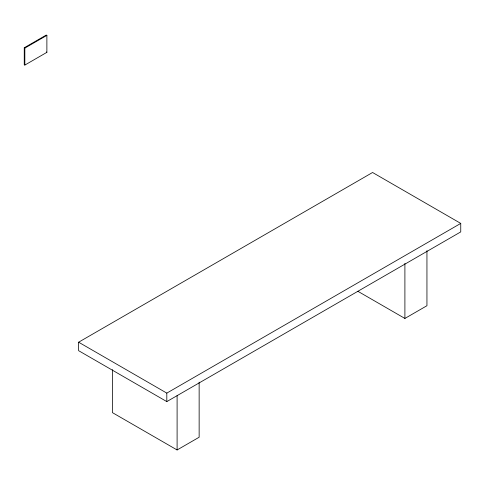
<?xml version="1.0" encoding="UTF-8"?>
<svg xmlns="http://www.w3.org/2000/svg" width="485" height="485" viewBox="0 0 485 485"><rect width="100%" height="100%" fill="white"/><g stroke="black" fill="none" stroke-linecap="round" stroke-linejoin="round"><path stroke-width="0.73" d="M24.25 47.76L46.293 35.035L46.881 35.375L46.881 52.344L24.838 65.075L24.25 64.735L24.25 47.76L24.838 48.1L46.881 35.375M78.631 342.204L372.571 172.496L460.75 223.409L460.75 231.897L166.81 401.598L78.631 350.685L78.631 342.204L166.81 393.111L460.75 223.409M112.429 369.637L112.429 412.632L177.098 449.965L199.141 437.24L199.141 382.174M357.869 291.291L404.902 318.445L426.945 305.714L426.945 250.654M46.293 52.004L46.881 52.344M404.902 263.385L404.902 318.445M177.098 395.657L177.098 449.965M166.81 393.111L166.81 401.598M24.838 48.1L24.838 65.075"/></g></svg>
